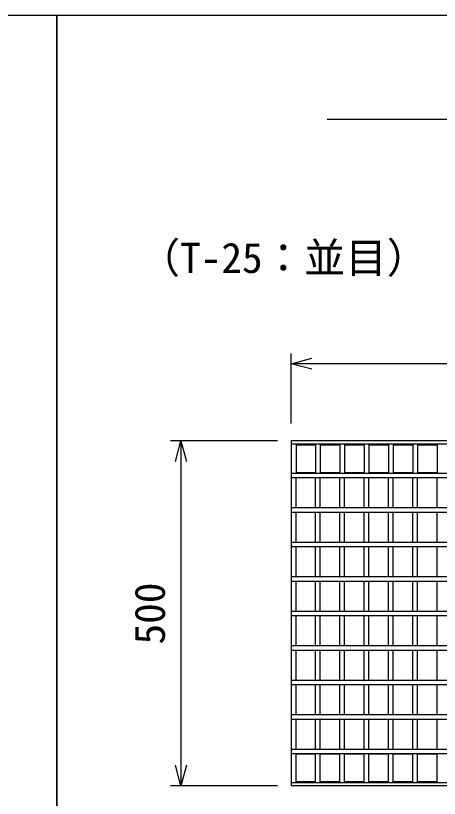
# Model space of a CAD drawing. Units: millimetres, scale not verified. Extents: x -33600 to 33600, y -11880 to 11880.
# Drawn here: x -23811 to -23196, y -5768 to -4634 of the extents above; entities that cross this region are included whole.
import ezdxf
from ezdxf.enums import TextEntityAlignment as Align

# ---------------------------------------------------------------- set-up
doc = ezdxf.new("R2010")
doc.units = ezdxf.units.MM
doc.header["$LTSCALE"] = 40
for name, color, linetype, lineweight in [('0-0_DIM', 7, 'Continuous', 25), ('0-2_HATCH', 6, 'Continuous', 25), ('0-6_TXT', 7, 'Continuous', 25)]:
    doc.layers.add(name, color=color, linetype=linetype, lineweight=lineweight)
doc.styles.add('ＭＳ ゴシック', font='')
doc.styles.get('ＭＳ ゴシック').set_extended_font_data('MS Gothic')

msp = doc.modelspace()

# ---------------------------------------------------------------- linework, layer by layer
at = {"layer": '0-0_DIM'}
for p, q in [((-23410.84, -5225.23), (-23410.84, -5123.65)), ((-22415.84, -5138.65), (-23410.84, -5138.65)), ((-23430.84, -5250.46), (-23585.84, -5250.46)), ((-23570.84, -5250.46), (-23570.84, -5750.46)), ((-23430.84, -5750.46), (-23585.84, -5750.46))]:
    msp.add_line(p, q, dxfattribs=at)
for points in [[(-23380.84, -5146.68), (-23410.84, -5138.65), (-23380.84, -5130.61)], [(-23578.88, -5280.46), (-23570.84, -5250.46), (-23562.8, -5280.46)], [(-23562.8, -5720.46), (-23570.84, -5750.46), (-23578.88, -5720.46)]]:
    msp.add_lwpolyline(points, dxfattribs=at)
at = {"layer": '0-2_HATCH'}
for p, q in [((-23410.84, -5250.46), (-23410.84, -5750.46)), ((-22415.84, -5250.46), (-23410.84, -5250.46)), ((-22415.84, -5254.96), (-23410.84, -5254.96)), ((-23403.84, -5254.96), (-23403.84, -5297.46)), ((-23375.56, -5256.46), (-23403.84, -5256.46)), ((-23375.56, -5254.96), (-23375.56, -5297.46)), ((-23368.56, -5254.96), (-23368.56, -5297.46)), ((-23340.27, -5256.46), (-23368.56, -5256.46)), ((-23340.27, -5254.96), (-23340.27, -5297.46)), ((-23333.27, -5254.96), (-23333.27, -5297.46)), ((-23304.98, -5256.46), (-23333.27, -5256.46)), ((-23304.98, -5254.96), (-23304.98, -5297.46)), ((-23297.98, -5254.96), (-23297.98, -5297.46)), ((-23269.7, -5256.46), (-23297.98, -5256.46)), ((-23269.7, -5254.96), (-23269.7, -5297.46)), ((-23262.7, -5254.96), (-23262.7, -5297.46)), ((-23234.41, -5256.46), (-23262.7, -5256.46)), ((-23234.41, -5254.96), (-23234.41, -5297.46)), ((-23227.41, -5254.96), (-23227.41, -5297.46)), ((-23199.13, -5256.46), (-23227.41, -5256.46)), ((-23199.13, -5254.96), (-23199.13, -5297.46)), ((-23375.56, -5296.46), (-23403.84, -5296.46)), ((-23340.27, -5296.46), (-23368.56, -5296.46)), ((-23304.98, -5296.46), (-23333.27, -5296.46)), ((-23269.7, -5296.46), (-23297.98, -5296.46)), ((-23234.41, -5296.46), (-23262.7, -5296.46)), ((-23199.13, -5296.46), (-23227.41, -5296.46)), ((-22415.84, -5297.46), (-23410.84, -5297.46)), ((-23410.84, -5303.46), (-22415.84, -5303.46)), ((-23403.84, -5347.46), (-23403.84, -5303.46)), ((-23375.56, -5347.46), (-23375.56, -5303.46)), ((-23368.56, -5347.46), (-23368.56, -5303.46)), ((-23340.27, -5347.46), (-23340.27, -5303.46)), ((-23333.27, -5347.46), (-23333.27, -5303.46)), ((-23304.98, -5347.46), (-23304.98, -5303.46)), ((-23297.98, -5347.46), (-23297.98, -5303.46)), ((-23269.7, -5347.46), (-23269.7, -5303.46)), ((-23262.7, -5347.46), (-23262.7, -5303.46)), ((-23234.41, -5347.46), (-23234.41, -5303.46)), ((-23227.41, -5347.46), (-23227.41, -5303.46)), ((-23199.13, -5347.46), (-23199.13, -5303.46)), ((-22415.84, -5347.46), (-23410.84, -5347.46)), ((-23410.84, -5353.46), (-22415.84, -5353.46)), ((-23403.84, -5397.46), (-23403.84, -5353.46)), ((-23375.56, -5397.46), (-23375.56, -5353.46)), ((-23368.56, -5397.46), (-23368.56, -5353.46)), ((-23340.27, -5397.46), (-23340.27, -5353.46)), ((-23333.27, -5397.46), (-23333.27, -5353.46)), ((-23304.98, -5397.46), (-23304.98, -5353.46)), ((-23297.98, -5397.46), (-23297.98, -5353.46)), ((-23269.7, -5397.46), (-23269.7, -5353.46)), ((-23262.7, -5397.46), (-23262.7, -5353.46)), ((-23234.41, -5397.46), (-23234.41, -5353.46)), ((-23227.41, -5397.46), (-23227.41, -5353.46)), ((-23199.13, -5397.46), (-23199.13, -5353.46)), ((-22415.84, -5397.46), (-23410.84, -5397.46)), ((-23410.84, -5403.46), (-22415.84, -5403.46)), ((-23403.84, -5447.46), (-23403.84, -5403.46)), ((-23375.56, -5447.46), (-23375.56, -5403.46)), ((-23368.56, -5447.46), (-23368.56, -5403.46)), ((-23340.27, -5447.46), (-23340.27, -5403.46)), ((-23333.27, -5447.46), (-23333.27, -5403.46)), ((-23304.98, -5447.46), (-23304.98, -5403.46)), ((-23297.98, -5447.46), (-23297.98, -5403.46)), ((-23269.7, -5447.46), (-23269.7, -5403.46)), ((-23262.7, -5447.46), (-23262.7, -5403.46)), ((-23234.41, -5447.46), (-23234.41, -5403.46)), ((-23227.41, -5447.46), (-23227.41, -5403.46)), ((-23199.13, -5447.46), (-23199.13, -5403.46)), ((-22415.84, -5447.46), (-23410.84, -5447.46)), ((-23410.84, -5453.46), (-22415.84, -5453.46)), ((-23403.84, -5497.46), (-23403.84, -5453.46)), ((-23375.56, -5497.46), (-23375.56, -5453.46)), ((-23368.56, -5497.46), (-23368.56, -5453.46)), ((-23340.27, -5497.46), (-23340.27, -5453.46)), ((-23333.27, -5497.46), (-23333.27, -5453.46)), ((-23304.98, -5497.46), (-23304.98, -5453.46)), ((-23297.98, -5497.46), (-23297.98, -5453.46)), ((-23269.7, -5497.46), (-23269.7, -5453.46)), ((-23262.7, -5497.46), (-23262.7, -5453.46)), ((-23234.41, -5497.46), (-23234.41, -5453.46)), ((-23227.41, -5497.46), (-23227.41, -5453.46)), ((-23199.13, -5497.46), (-23199.13, -5453.46)), ((-22415.84, -5497.46), (-23410.84, -5497.46)), ((-23410.84, -5503.46), (-22415.84, -5503.46)), ((-23403.84, -5547.46), (-23403.84, -5503.46)), ((-23375.56, -5547.46), (-23375.56, -5503.46)), ((-23368.56, -5547.46), (-23368.56, -5503.46)), ((-23340.27, -5547.46), (-23340.27, -5503.46)), ((-23333.27, -5547.46), (-23333.27, -5503.46)), ((-23304.98, -5547.46), (-23304.98, -5503.46)), ((-23297.98, -5547.46), (-23297.98, -5503.46)), ((-23269.7, -5547.46), (-23269.7, -5503.46)), ((-23262.7, -5547.46), (-23262.7, -5503.46)), ((-23234.41, -5547.46), (-23234.41, -5503.46)), ((-23227.41, -5547.46), (-23227.41, -5503.46)), ((-23199.13, -5547.46), (-23199.13, -5503.46)), ((-22415.84, -5547.46), (-23410.84, -5547.46)), ((-23410.84, -5553.46), (-22415.84, -5553.46)), ((-23403.84, -5597.46), (-23403.84, -5553.46)), ((-23375.56, -5597.46), (-23375.56, -5553.46)), ((-23368.56, -5597.46), (-23368.56, -5553.46)), ((-23340.27, -5597.46), (-23340.27, -5553.46)), ((-23333.27, -5597.46), (-23333.27, -5553.46)), ((-23304.98, -5597.46), (-23304.98, -5553.46)), ((-23297.98, -5597.46), (-23297.98, -5553.46)), ((-23269.7, -5597.46), (-23269.7, -5553.46)), ((-23262.7, -5597.46), (-23262.7, -5553.46)), ((-23234.41, -5597.46), (-23234.41, -5553.46)), ((-23227.41, -5597.46), (-23227.41, -5553.46)), ((-23199.13, -5597.46), (-23199.13, -5553.46)), ((-22415.84, -5597.46), (-23410.84, -5597.46)), ((-23410.84, -5603.46), (-22415.84, -5603.46)), ((-23403.84, -5647.46), (-23403.84, -5603.46)), ((-23375.56, -5647.46), (-23375.56, -5603.46)), ((-23368.56, -5647.46), (-23368.56, -5603.46)), ((-23340.27, -5647.46), (-23340.27, -5603.46)), ((-23333.27, -5647.46), (-23333.27, -5603.46)), ((-23304.98, -5647.46), (-23304.98, -5603.46)), ((-23297.98, -5647.46), (-23297.98, -5603.46)), ((-23269.7, -5647.46), (-23269.7, -5603.46)), ((-23262.7, -5647.46), (-23262.7, -5603.46)), ((-23234.41, -5647.46), (-23234.41, -5603.46)), ((-23227.41, -5647.46), (-23227.41, -5603.46)), ((-23199.13, -5647.46), (-23199.13, -5603.46)), ((-22415.84, -5647.46), (-23410.84, -5647.46)), ((-23410.84, -5653.46), (-22415.84, -5653.46)), ((-23403.84, -5697.46), (-23403.84, -5653.46)), ((-23375.56, -5697.46), (-23375.56, -5653.46)), ((-23368.56, -5697.46), (-23368.56, -5653.46)), ((-23340.27, -5697.46), (-23340.27, -5653.46)), ((-23333.27, -5697.46), (-23333.27, -5653.46)), ((-23304.98, -5697.46), (-23304.98, -5653.46)), ((-23297.98, -5697.46), (-23297.98, -5653.46)), ((-23269.7, -5697.46), (-23269.7, -5653.46)), ((-23262.7, -5697.46), (-23262.7, -5653.46)), ((-23234.41, -5697.46), (-23234.41, -5653.46)), ((-23227.41, -5697.46), (-23227.41, -5653.46)), ((-23199.13, -5697.46), (-23199.13, -5653.46)), ((-22415.84, -5697.46), (-23410.84, -5697.46)), ((-23410.84, -5703.46), (-22415.84, -5703.46)), ((-23403.84, -5745.96), (-23403.84, -5703.46)), ((-23375.56, -5704.46), (-23403.84, -5704.46)), ((-23375.56, -5745.96), (-23375.56, -5703.46)), ((-23368.56, -5745.96), (-23368.56, -5703.46)), ((-23340.27, -5704.46), (-23368.56, -5704.46)), ((-23340.27, -5745.96), (-23340.27, -5703.46)), ((-23333.27, -5745.96), (-23333.27, -5703.46)), ((-23304.98, -5704.46), (-23333.27, -5704.46)), ((-23304.98, -5745.96), (-23304.98, -5703.46)), ((-23297.98, -5745.96), (-23297.98, -5703.46)), ((-23269.7, -5704.46), (-23297.98, -5704.46)), ((-23269.7, -5745.96), (-23269.7, -5703.46)), ((-23262.7, -5745.96), (-23262.7, -5703.46)), ((-23234.41, -5704.46), (-23262.7, -5704.46)), ((-23234.41, -5745.96), (-23234.41, -5703.46)), ((-23227.41, -5745.96), (-23227.41, -5703.46)), ((-23199.13, -5704.46), (-23227.41, -5704.46)), ((-23199.13, -5745.96), (-23199.13, -5703.46)), ((-22415.84, -5745.96), (-23410.84, -5745.96)), ((-22415.84, -5750.46), (-23410.84, -5750.46)), ((-23375.56, -5744.46), (-23403.84, -5744.46)), ((-23340.27, -5744.46), (-23368.56, -5744.46)), ((-23304.98, -5744.46), (-23333.27, -5744.46)), ((-23269.7, -5744.46), (-23297.98, -5744.46)), ((-23234.41, -5744.46), (-23262.7, -5744.46)), ((-23199.13, -5744.46), (-23227.41, -5744.46))]:
    msp.add_line(p, q, dxfattribs=at)
at = {"layer": '0-6_TXT'}
msp.add_line((-23358.8, -4784.13), (-22343.21, -4784.13), dxfattribs=at)
for points in [[(-25551.01, -8234.13), (-23751.01, -8234.13), (-23751.01, -4634.13), (-25551.01, -4634.13)], [(-23751.01, -8234.13), (-21951.01, -8234.13), (-21951.01, -4634.13), (-23751.01, -4634.13)]]:
    msp.add_lwpolyline(points, close=True, dxfattribs=at)

# ---------------------------------------------------------------- texts
at = {"layer": '0-0_DIM', "style": 'ＭＳ ゴシック'}
msp.add_text('（T-25：並目）', height=43.99, dxfattribs=at).set_placement((-23631.98, -5020.27), align=Align.BOTTOM_LEFT)
msp.add_text('500', height=43.99, rotation=90, dxfattribs=at).set_placement((-23580.84, -5545.46), align=Align.BOTTOM_LEFT)

doc.saveas('drawing.dxf')
